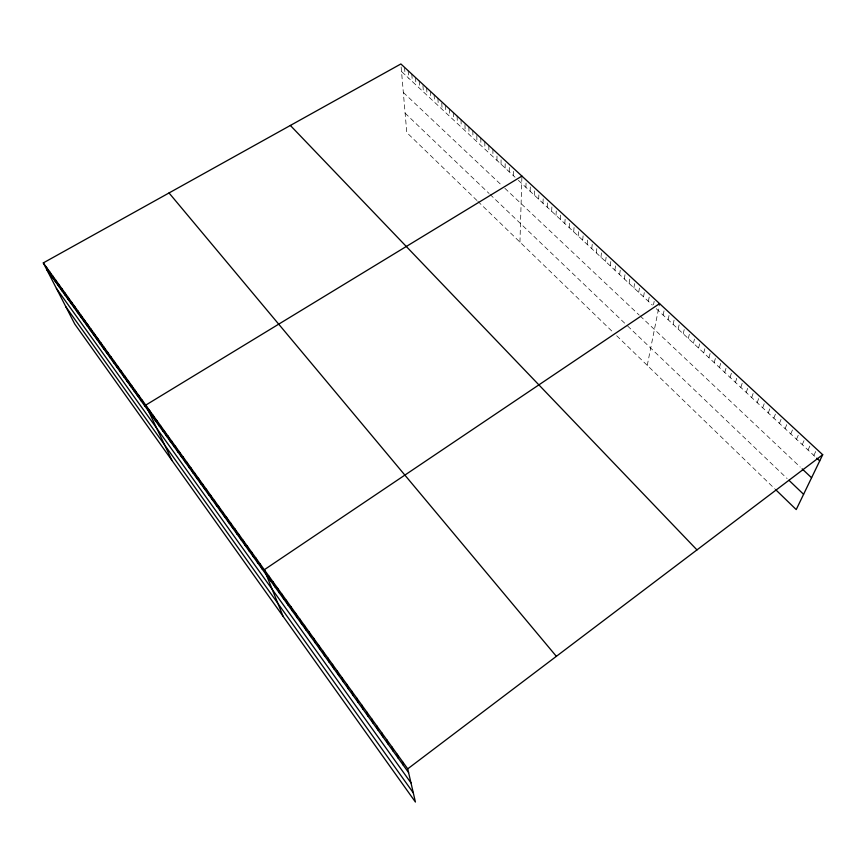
<?xml version="1.0" encoding="UTF-8"?>
<svg xmlns="http://www.w3.org/2000/svg" width="866" height="866" viewBox="0 0 866 866"><rect width="100%" height="100%" fill="white"/><g stroke="black" fill="none" stroke-linecap="round" stroke-linejoin="round"><path stroke-width="0.65" stroke-dasharray="4.33 3.25" d="M496.976 160.394L496.997 153.001M501.035 164.183L501.1 156.8M505.127 167.993L505.224 160.611M509.24 171.814L509.36 164.453M513.376 175.668L513.527 168.307M519.946 242.101L521.917 176.09M525.911 187.337L526.16 180.02M530.144 191.278L530.425 183.971M534.398 195.24L534.712 187.933M538.663 199.212L539.02 191.927M542.96 203.218L543.35 195.943M547.28 207.234L547.702 199.97M551.631 211.282L552.086 204.03M555.994 215.342L556.481 208.111M560.378 219.434L560.908 212.202M564.794 223.536L565.357 216.327M569.222 227.661L569.828 220.473M573.682 231.817L574.32 224.63M578.163 235.985L578.845 228.819M582.677 240.185L583.392 233.03M587.202 244.407L587.96 237.262M591.759 248.639L592.42 242.707M596.338 252.904L597.031 246.983M600.939 257.191L601.816 250.101M605.572 261.51L606.481 254.42M610.227 265.84L611.017 259.952M614.903 270.192L615.899 263.145M619.612 274.576L620.641 267.54M624.343 278.982L625.414 271.967M629.106 283.409L630.221 276.416M633.89 287.869L635.038 280.887M638.697 292.34L639.898 285.379M643.535 296.843L644.564 291.063M648.396 301.379L649.684 294.451M653.505 304.778L654.176 301.325M647.259 365.355L659.578 303.62M663.15 315.116L664.568 308.242M668.13 319.749L669.591 312.886M673.131 324.404L674.636 317.562M678.154 329.08L679.713 322.271M683.22 333.789L684.551 328.127M688.308 338.53L689.953 331.754M693.417 343.293L695.127 336.538M698.57 348.089L700.313 341.356M703.744 352.906L705.541 346.194M708.951 357.745L710.802 351.066M714.179 362.627L716.085 355.958M719.451 367.53L721.4 360.884M724.745 372.456L726.747 365.842M730.07 377.414L732.127 370.821M735.429 382.404L737.54 375.833M740.82 387.427L742.985 380.878M746.243 392.471L748.451 385.944M751.688 397.548L753.961 391.053M757.176 402.658L759.504 396.184M762.697 407.789L765.079 401.348M768.25 412.963L770.686 406.544M773.825 418.159L776.326 411.761M779.443 423.387L781.998 417.022M785.094 428.648L787.703 422.316M790.777 433.942L793.451 427.631M796.503 439.268L799.231 432.989M802.252 444.626L805.044 438.369M808.043 450.017L810.89 443.793M813.867 455.429L816.779 449.248M401.543 71.542L515.032 177.216M518.366 180.312L652.315 305.016M656.244 308.675L815.815 457.248M403.34 92.478L502.475 186.038M504.878 188.312L639.173 315.051M640.115 315.949L800.227 467.066M405.126 113.197L489.074 193.486M490.037 194.417L625.761 324.22M627.579 325.962L787.118 478.552M476.971 200.501L406.782 132.541L400.882 63.965M477.902 201.399L613.16 332.349M616.689 335.759L774.918 488.954M404.509 67.321L405.136 74.887M408.146 70.687L408.752 78.254M411.805 74.075L412.389 81.642M415.485 77.485L416.037 85.041M419.176 80.906L419.707 88.451M422.965 85.593L423.387 91.883M426.613 87.791L427.09 95.336M430.359 91.266L430.813 98.8M434.126 94.751L434.559 102.285M437.915 98.259L438.315 105.782M441.779 103.032L442.093 109.3M445.535 105.327L445.882 112.829M449.378 108.889L449.703 116.38M453.243 112.461L453.535 119.952M457.118 116.055L457.378 123.535M461.015 119.66L461.253 127.14M464.966 124.542L465.139 130.755M468.874 126.945L469.047 134.403M472.825 130.604L472.977 138.062M476.83 135.529L476.928 141.732M480.803 137.997L480.901 145.423M484.819 141.721L484.884 149.136M488.857 145.456L488.889 152.871M492.916 149.223L492.916 156.627"/><path stroke-width="1.3" d="M43.3 262.907L407.724 768.846L415.42 802.035L74.747 324.025L43.3 262.907L400.882 63.965L822.7 454.726L796.222 509.576L775.795 489.799M407.724 768.846L822.7 454.726M659.578 303.62L264.303 569.741L283.128 616.419M521.917 176.09L145.737 405.126L172.031 460.528M816.8 458.157L819.723 460.885M802.122 468.842L811.583 477.772M788.937 480.284L803.594 494.302M290.359 125.451L696.968 549.899M169.032 192.956L556.362 656.331M46.796 269.705L408.59 772.602M56.42 288.41L410.971 782.875M65.913 306.867L413.299 792.866M49.394 271.372L52.869 278.138M46.342 267.129L49.827 273.905M55.565 279.935L58.996 286.668M52.469 275.637L55.922 282.392M61.8 288.584L65.199 295.284M58.672 284.243L62.092 290.965M64.939 292.946L68.327 299.625M71.272 301.736L74.628 308.383M68.089 297.33L71.467 303.998M77.669 310.623L80.993 317.237M74.465 306.163L77.799 312.799M84.143 319.608L87.434 326.19M80.895 315.105L84.208 321.697M87.401 324.133L90.681 330.693M93.983 333.269L97.219 339.797M90.681 328.69L93.939 335.229M100.629 342.503L103.833 348.987M97.295 337.87L100.521 344.376M103.985 347.158L107.168 353.62M110.751 356.554L113.901 362.973M107.362 351.845L110.523 358.286M114.16 361.284L117.289 367.682M121.045 370.832L124.13 377.197M117.592 366.047L120.699 372.423M124.509 375.649L127.573 381.982M127.995 380.488L131.047 386.81M135.031 390.263L138.04 396.531M131.502 385.359L134.533 391.649M138.582 395.188L141.559 401.423M142.154 400.135L145.109 406.36M153.001 415.204L155.891 421.352M149.363 410.148L152.275 416.319M156.659 420.291L159.539 426.408M160.351 425.401L163.198 431.495M164.053 430.554L166.878 436.616M167.777 435.728L170.58 441.768M171.533 440.935L174.304 446.943M175.3 446.163L178.05 452.149M179.1 451.435L181.817 457.389M182.91 456.728L185.616 462.66M186.753 462.065L189.427 467.965M190.617 467.424L193.259 473.291M194.493 472.814L197.123 478.66M198.411 478.249L200.999 484.051M202.341 483.704L204.906 489.485M206.292 489.193L208.836 494.941M210.276 494.724L212.787 500.44M214.281 500.277L216.771 505.96M218.308 505.874L220.765 511.525M222.356 511.503L224.792 517.121M226.437 517.164L228.841 522.75M230.54 522.858L232.911 528.412M234.675 528.596L237.013 534.106M238.832 534.365L241.138 539.843M243.01 540.168L245.284 545.612M247.211 546.002L249.462 551.415M251.443 551.88L253.662 557.249M255.708 557.801L257.895 563.127M259.995 563.744L262.149 569.038M268.644 575.76L270.733 580.978M273.017 581.833L275.063 586.996M277.412 587.927L279.426 593.058M281.84 594.076L283.821 599.164M286.289 600.257L288.237 605.302M290.77 606.481L292.676 611.483M295.284 612.738L297.157 617.707M299.82 619.038L301.66 623.964M304.388 625.382L306.185 630.264M308.989 631.769L310.753 636.597M313.622 638.199L315.343 642.983M318.277 644.672L319.965 649.403M322.975 651.178L324.609 655.865M327.694 657.738L329.296 662.382M332.447 664.33L334.005 668.931M337.231 670.977L338.747 675.523M342.048 677.667L343.521 682.159M346.898 684.4L348.327 688.838M351.78 691.176L353.166 695.56M356.695 697.996L358.037 702.337M361.642 704.859L362.941 709.146M366.621 711.776L367.877 716.009M371.633 718.737L372.845 722.915M376.688 725.751L377.847 729.876M381.765 732.809L382.891 736.869M386.885 739.921L387.957 743.926M392.038 747.077L393.067 751.017M397.234 754.275L398.208 758.161M402.463 761.539L403.383 765.36"/></g></svg>
